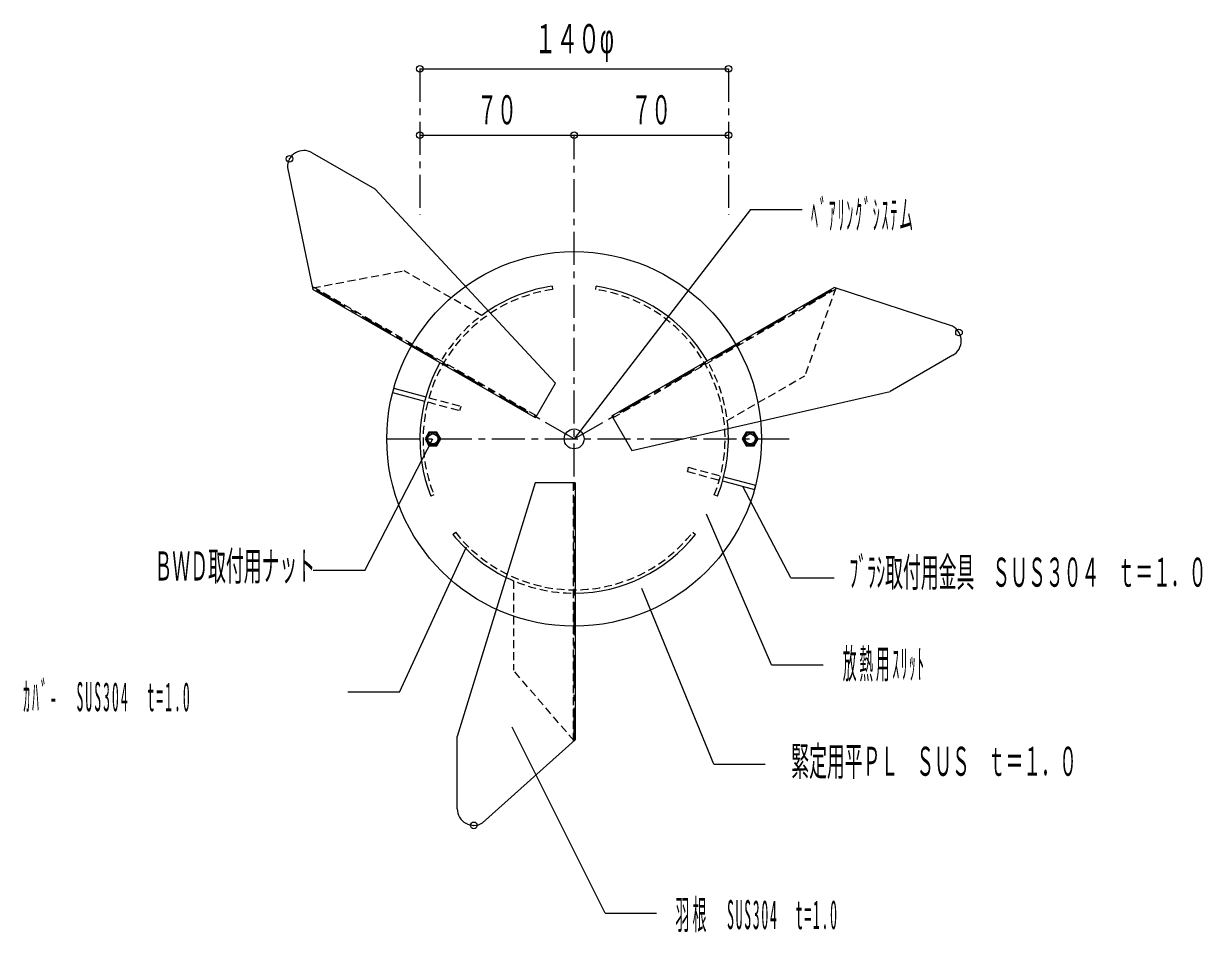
# Model space of a CAD drawing. Units: millimetres at full size, sheet at 1:3; details may follow other scales. Extents: x -1542 to 1451, y -1100 to 507.
# Drawn here: x 890 to 1425, y 94 to 507 of the extents above; entities that cross this region are included whole.
import ezdxf
from ezdxf.enums import TextEntityAlignment as Align

# ---------------------------------------------------------------- set-up
doc = ezdxf.new("R2010")
doc.units = ezdxf.units.MM
doc.header["$LTSCALE"] = 3
doc.header["$PDMODE"] = 32
doc.header["$PDSIZE"] = 3
doc.linetypes.add('CHAIN1', pattern=[8, 5, -1, 1, -1])
doc.linetypes.add('DASHED1', pattern=[1.8, 1.2, -0.6])
for name, color, linetype, lineweight in [('5-0_ 通芯', 7, 'Continuous', 9), ('5-3_水切り', 3, 'Continuous', 9), ('5-F_ 寸法', 7, 'Continuous', 9)]:
    doc.layers.add(name, color=color, linetype=linetype, lineweight=lineweight)
doc.styles.add('超極細ゴシック', font='')
doc.styles.add('ＭＳ ゴシック', font='')
doc.styles.get('超極細ゴシック').set_extended_font_data('超極細ゴシック')
doc.styles.get('ＭＳ ゴシック').set_extended_font_data('MS Gothic')

msp = doc.modelspace()

# ---------------------------------------------------------------- linework, layer by layer
at = {"layer": '5-0_ 通芯', "color": 4, "linetype": 'CHAIN1'}
for p, q in [((1139.805, 181.181), (1139.805, 456.136)), ((1139.805, 318.247), (1021.103, 386.779)), ((1139.805, 318.247), (1258.507, 386.779)), ((1054.441, 318.247), (1239.476, 318.247))]:
    msp.add_line(p, q, dxfattribs=at)
at = {"layer": '5-0_ 通芯'}
for p, q in [((1074.214, 320.845), (1072.714, 318.247)), ((1072.714, 318.247), (1074.214, 315.648)), ((1077.214, 320.845), (1074.214, 320.845)), ((1074.214, 315.648), (1077.214, 315.648)), ((1078.714, 318.247), (1077.214, 320.845)), ((1077.214, 315.648), (1078.714, 318.247)), ((1218.188, 320.845), (1216.688, 318.247)), ((1216.688, 318.247), (1218.188, 315.648)), ((1221.188, 320.845), (1218.188, 320.845)), ((1218.188, 315.648), (1221.188, 315.648)), ((1222.688, 318.247), (1221.188, 320.845)), ((1221.188, 315.648), (1222.688, 318.247))]:
    msp.add_line(p, q, dxfattribs=at)
for points in [[(1072.136, 318.247), (1073.925, 315.148), (1077.502, 315.148), (1079.291, 318.247), (1077.502, 321.345), (1073.925, 321.345)], [(1216.111, 318.247), (1217.9, 315.148), (1221.477, 315.148), (1223.266, 318.247), (1221.477, 321.345), (1217.9, 321.345)]]:
    msp.add_lwpolyline(points, close=True, dxfattribs=at)
for centre in [(1075.714, 318.247), (1219.688, 318.247)]:
    msp.add_circle(centre, 2.25, dxfattribs=at)
at = {"layer": '5-3_水切り'}
for p, q in [((1020.947, 448.107), (1049.408, 431.674)), ((1009.7, 441.378), (1021.24, 386.123)), ((1131.324, 343.556), (1049.408, 431.674)), ((1122.235, 327.814), (1021.24, 386.123)), ((1129.805, 387.529), (1130.02, 386.044)), ((1149.591, 386.044), (1149.805, 387.529)), ((1156.876, 328.68), (1257.87, 386.989)), ((1311.493, 369.355), (1257.87, 386.989)), ((1311.697, 356.251), (1283.235, 339.819)), ((1122.235, 327.814), (1131.324, 343.556)), ((1165.965, 312.937), (1283.235, 339.819)), ((1156.876, 328.68), (1165.965, 312.937)), ((1122.128, 298.247), (1086.772, 183.247)), ((1140.305, 298.247), (1122.128, 298.247)), ((1140.305, 298.247), (1140.305, 181.628)), ((1076.198, 292.823), (1074.805, 292.266)), ((1204.805, 292.266), (1203.412, 292.823)), ((1084.805, 274.945), (1085.984, 275.873)), ((1193.627, 275.873), (1194.805, 274.945)), ((1086.772, 150.382), (1086.772, 183.247)), ((1098.223, 144.007), (1140.305, 181.628))]:
    msp.add_line(p, q, dxfattribs=at)
at = {"layer": '5-3_水切り', "color": 2}
for p, q in [((1219.824, 422.414), (1139.805, 318.247)), ((1219.824, 422.414), (1243.224, 422.414)), ((1044.77, 258.534), (1075.714, 318.247)), ((1238.075, 255.188), (1216.355, 296.7)), ((1229.416, 215.786), (1199.875, 284.076)), ((1060.546, 203.356), (1090.999, 269.302)), ((1044.77, 258.534), (1021.37, 258.534)), ((1238.075, 255.188), (1257.863, 255.188)), ((1203.133, 170.672), (1170.524, 250.382)), ((1229.416, 215.786), (1252.816, 215.786)), ((1060.546, 203.356), (1037.146, 203.356)), ((1153.836, 102.993), (1111.635, 187.396)), ((1203.133, 170.672), (1226.533, 170.672)), ((1153.836, 102.993), (1177.236, 102.993))]:
    msp.add_line(p, q, dxfattribs=at)
at = {"layer": '5-3_水切り', "linetype": 'DASHED1'}
for p, q in [((1021.103, 386.779), (1062.623, 394.562)), ((1097.808, 374.248), (1062.623, 394.562)), ((1122.735, 328.68), (1020.966, 387.436)), ((1157.376, 327.814), (1259.145, 386.57)), ((1258.507, 386.779), (1244.488, 346.931)), ((1209.303, 326.617), (1244.488, 346.931)), ((1139.305, 298.247), (1139.305, 180.734)), ((1112.305, 253.875), (1112.305, 213.247)), ((1139.805, 181.181), (1112.305, 213.247))]:
    msp.add_line(p, q, dxfattribs=at)
at = {"layer": '5-3_水切り', "color": 33, "lineweight": 18}
for p, q in [((1057.448, 339.279), (1071.939, 335.396)), ((1057.966, 341.211), (1072.456, 337.328)), ((1207.672, 301.097), (1222.162, 297.214)), ((1207.154, 299.165), (1221.645, 295.283))]:
    msp.add_line(p, q, dxfattribs=at)
at = {"layer": '5-3_水切り', "color": 33, "linetype": 'DASHED1', "lineweight": 18}
for p, q in [((1073.388, 335.008), (1087.878, 331.125)), ((1073.905, 336.94), (1088.396, 333.057)), ((1191.732, 305.368), (1206.223, 301.485)), ((1191.215, 303.436), (1205.705, 299.553))]:
    msp.add_line(p, q, dxfattribs=at)
at = {"layer": '5-3_水切り', "color": 33, "lineweight": 18}
msp.add_circle((1139.805, 318.247), 85, dxfattribs=at)
at = {"layer": '5-3_水切り'}
msp.add_circle((1139.805, 318.247), 4.5, dxfattribs=at)
for centre, radius, start, end in [((1017.197, 441.612), 7.5, 60, 181.78664), ((1139.805, 318.247), 70, 98.21321, 123.85302), ((1139.805, 318.247), 70, 30.40926, 81.78679), ((1307.947, 362.746), 7.5, 300, 61.78664), ((1139.805, 318.247), 70, 150.40926, 201.78679), ((1139.805, 318.247), 70, 338.21321, 3.85302), ((1139.805, 318.247), 70, 218.21321, 243.85302), ((1139.805, 318.247), 70, 270.40926, 321.78679), ((1094.272, 150.382), 7.5, 180, 301.78664)]:
    msp.add_arc(centre, radius, start, end, dxfattribs=at)
at = {"layer": '5-3_水切り', "linetype": 'DASHED1'}
for radius, start, end in [(68.5, 98.21321, 201.78679), (68.5, 338.21321, 81.78679), (70, 123.85302, 150.40926), (70, 3.85302, 30.40926), (68.5, 218.21321, 321.78679), (70, 243.85302, 270.40926)]:
    msp.add_arc((1139.805, 318.247), radius, start, end, dxfattribs=at)
at = {"layer": '5-3_水切り', "color": 33, "lineweight": 18}
for radius, start, end in [(85, 164.32592, 165.67408), (53.5, 163.92899, 166.07101), (53.5, 343.92899, 346.07101), (85, 344.32592, 345.67408)]:
    msp.add_arc((1139.805, 318.247), radius, start, end, dxfattribs=at)
at = {"layer": '5-F_ 寸法'}
for p, q in [((1069.805, 486.136), (1209.804, 486.136)), ((1069.805, 456.136), (1139.805, 456.136)), ((1139.805, 456.136), (1209.804, 456.136))]:
    msp.add_line(p, q, dxfattribs=at)
at = {"layer": '5-F_ 寸法', "linetype": 'CHAIN1'}
for p, q in [((1069.805, 486.136), (1069.805, 419.868)), ((1209.804, 486.136), (1209.804, 419.868))]:
    msp.add_line(p, q, dxfattribs=at)
at = {"layer": '5-F_ 寸法'}
for centre in [(1069.805, 486.136), (1209.804, 486.136), (1069.805, 456.136), (1139.805, 456.136), (1209.804, 456.136)]:
    msp.add_circle(centre, 1.5, dxfattribs=at)
at = {"layer": '5-F_ 寸法', "color": 9}
for p in [(1010.701, 445.362), (1314.442, 366.496), (1094.272, 142.882)]:
    msp.add_point(p, dxfattribs=at)

# ---------------------------------------------------------------- texts
at = {"layer": '5-0_ 通芯', "style": 'ＭＳ ゴシック', "width": 0.45}
msp.add_text('ＢＷＤ取付用ナット', height=13.2, dxfattribs=at).set_placement((949.381, 250.023), align=Align.BOTTOM_LEFT)
at = {"layer": '5-3_水切り', "color": 7, "style": 'ＭＳ ゴシック', "width": 0.45}
for s, p in [('ﾌﾞﾗｼ取付用金具\u3000ＳＵＳ３０４\u3000ｔ＝１．０', (1264.717, 247.208)), ('緊定用平ＰＬ\u3000ＳＵＳ\u3000ｔ＝１．０', (1238.335, 161.412))]:
    msp.add_text(s, height=13.2, dxfattribs=at).set_placement(p, align=Align.BOTTOM_LEFT)
at = {"layer": '5-3_水切り', "color": 7, "char_height": 13.2, "attachment_point": 7, "style": 'ＭＳ ゴシック'}
for s, insert in [('\\T1.27;\\W0.35;ﾍﾞｱﾘﾝｸﾞｼｽﾃム', (1247.297, 412.679)), ('\\T1.19;\\W0.35;放熱用ｽﾘｯﾄ', (1261.698, 208.055)), ('\\T1.28;\\W0.35;ｶﾊﾞ-\u3000SUS304\\~\\~t=1.0', (889.791, 194.186)), ('\\T1.24;\\W0.35;羽根\u3000SUS304\\~\\~t=1.0', (1185.737, 94.302))]:
    msp.add_mtext(s, dxfattribs=dict(at, insert=insert))
at = {"layer": '5-F_ 寸法', "style": '超極細ゴシック'}
for s, width, p in [('１４０φ', 0.55, (1121.804, 489.328)), ('７０', 0.5, (1095.805, 457.036)), ('７０', 0.5, (1165.804, 457.036))]:
    msp.add_text(s, height=13.2, dxfattribs=dict(at, width=width)).set_placement(p, align=Align.BOTTOM_LEFT)

doc.saveas('drawing.dxf')
